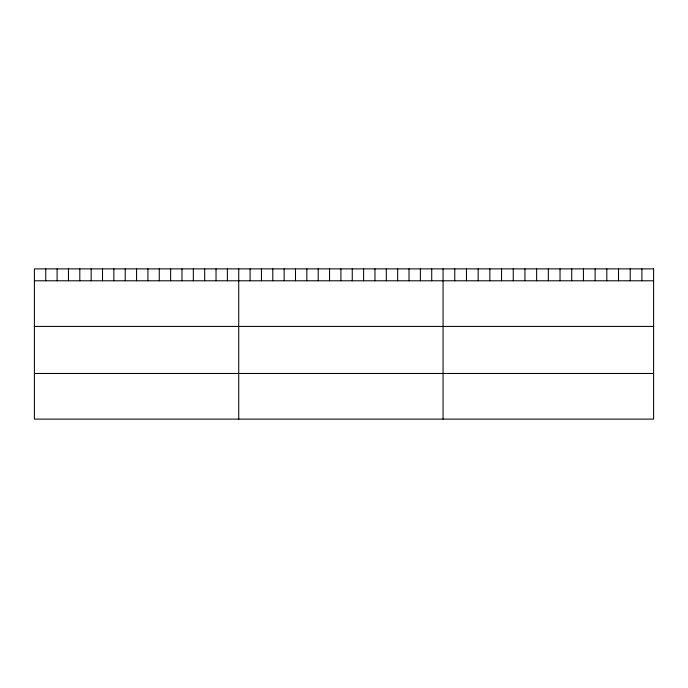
<?xml version="1.0" encoding="UTF-8"?>
<svg xmlns="http://www.w3.org/2000/svg" width="688" height="688" viewBox="0 0 688 688"><rect width="100%" height="100%" fill="white"/><g stroke="black" fill="none" stroke-linecap="round" stroke-linejoin="round"><path stroke-width="1.03" d="M34.4 280.781L653.6 280.781M34.4 326.43L653.6 326.43M34.4 373.464L653.6 373.464M641.904 268.888L641.904 280.781M630.208 268.888L630.208 280.781M618.512 268.888L618.512 280.781M606.816 268.888L606.816 280.781M595.12 268.888L595.12 280.781M583.424 268.888L583.424 280.781M571.728 268.888L571.728 280.781M560.032 268.888L560.032 280.781M548.336 268.888L548.336 280.781M536.64 268.888L536.64 280.781M524.944 268.888L524.944 280.781M513.248 268.888L513.248 280.781M501.552 268.888L501.552 280.781M489.856 268.888L489.856 280.781M478.16 268.888L478.16 280.781M466.464 268.888L466.464 280.781M454.768 268.888L454.768 280.781M443.072 268.888L443.072 419.112M431.72 268.888L431.72 280.781M420.368 268.888L420.368 280.781M409.016 268.888L409.016 280.781M397.664 268.888L397.664 280.781M386.312 268.888L386.312 280.781M374.96 268.888L374.96 280.781M363.608 268.888L363.608 280.781M352.256 268.888L352.256 280.781M340.904 268.888L340.904 280.781M329.552 268.888L329.552 280.781M318.2 268.888L318.2 280.781M306.848 268.888L306.848 280.781M295.496 268.888L295.496 280.781M284.144 268.888L284.144 280.781M272.792 268.888L272.792 280.781M261.44 268.888L261.44 280.781M250.088 268.888L250.088 280.781M238.736 268.888L238.736 419.112M227.384 268.888L227.384 280.781M216.032 268.888L216.032 280.781M204.68 268.888L204.68 280.781M193.328 268.888L193.328 280.781M181.976 268.888L181.976 280.781M170.624 268.888L170.624 280.781M159.272 268.888L159.272 280.781M147.92 268.888L147.92 280.781M136.568 268.888L136.568 280.781M125.216 268.888L125.216 280.781M113.864 268.888L113.864 280.781M102.512 268.888L102.512 280.781M91.16 268.888L91.16 280.781M79.808 268.888L79.808 280.781M68.456 268.888L68.456 280.781M57.104 268.888L57.104 280.781M45.752 268.888L45.752 280.781M653.6 268.888L34.4 268.888L34.4 419.112L653.6 419.112L653.6 268.888"/></g></svg>
